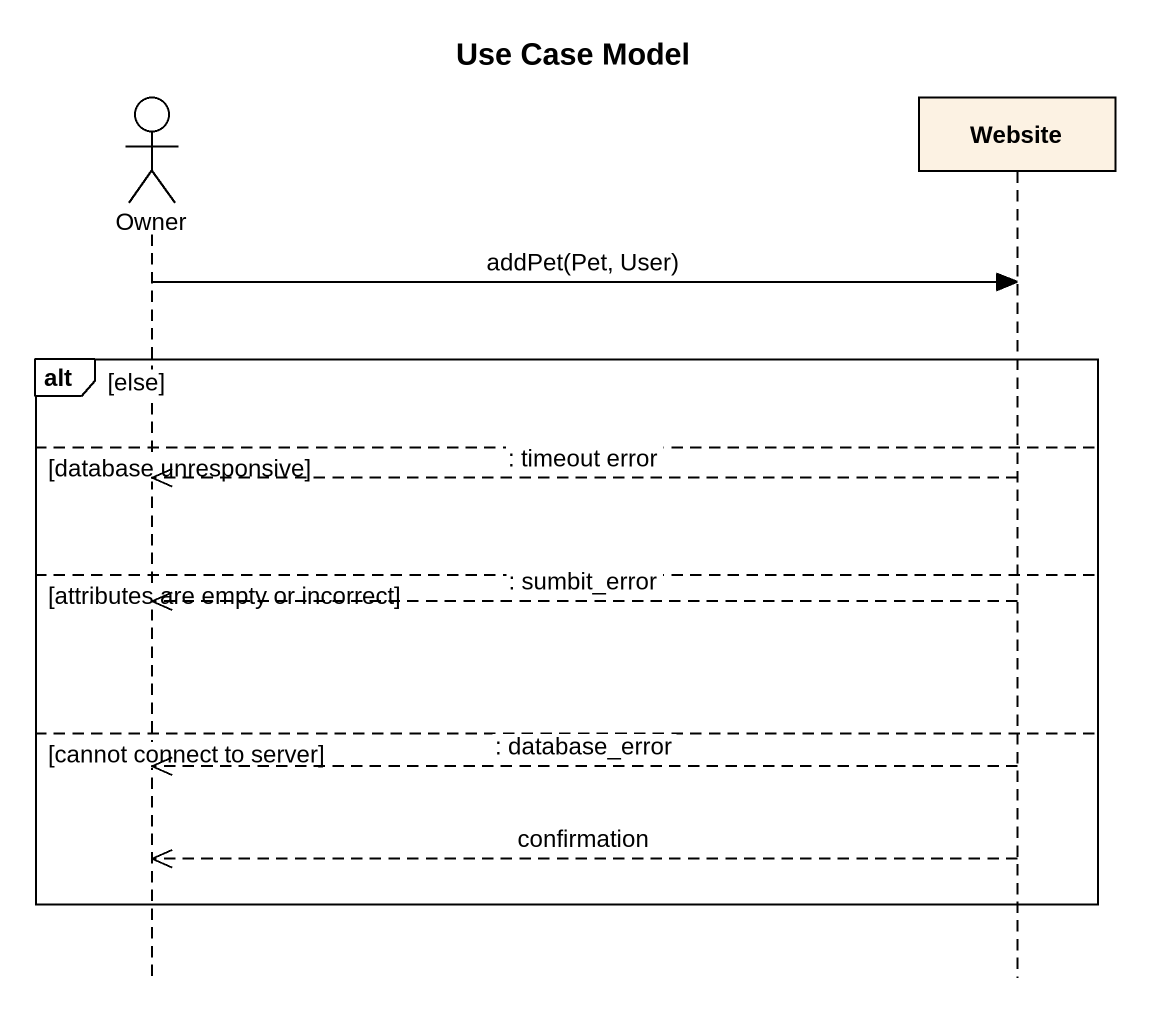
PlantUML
@startuml
title Use Case Model
hide footbox
actor Owner
participant Website

Owner -> Website : addPet(Pet, User)
alt else
else database unresponsive
  Website -->> Owner : : timeout error
else attributes are empty or incorrect
  Website -->> Owner : : sumbit_error
else cannot connect to server
  Website -->> Owner : : database_error
  Website -->> Owner : confirmation
end
@enduml
